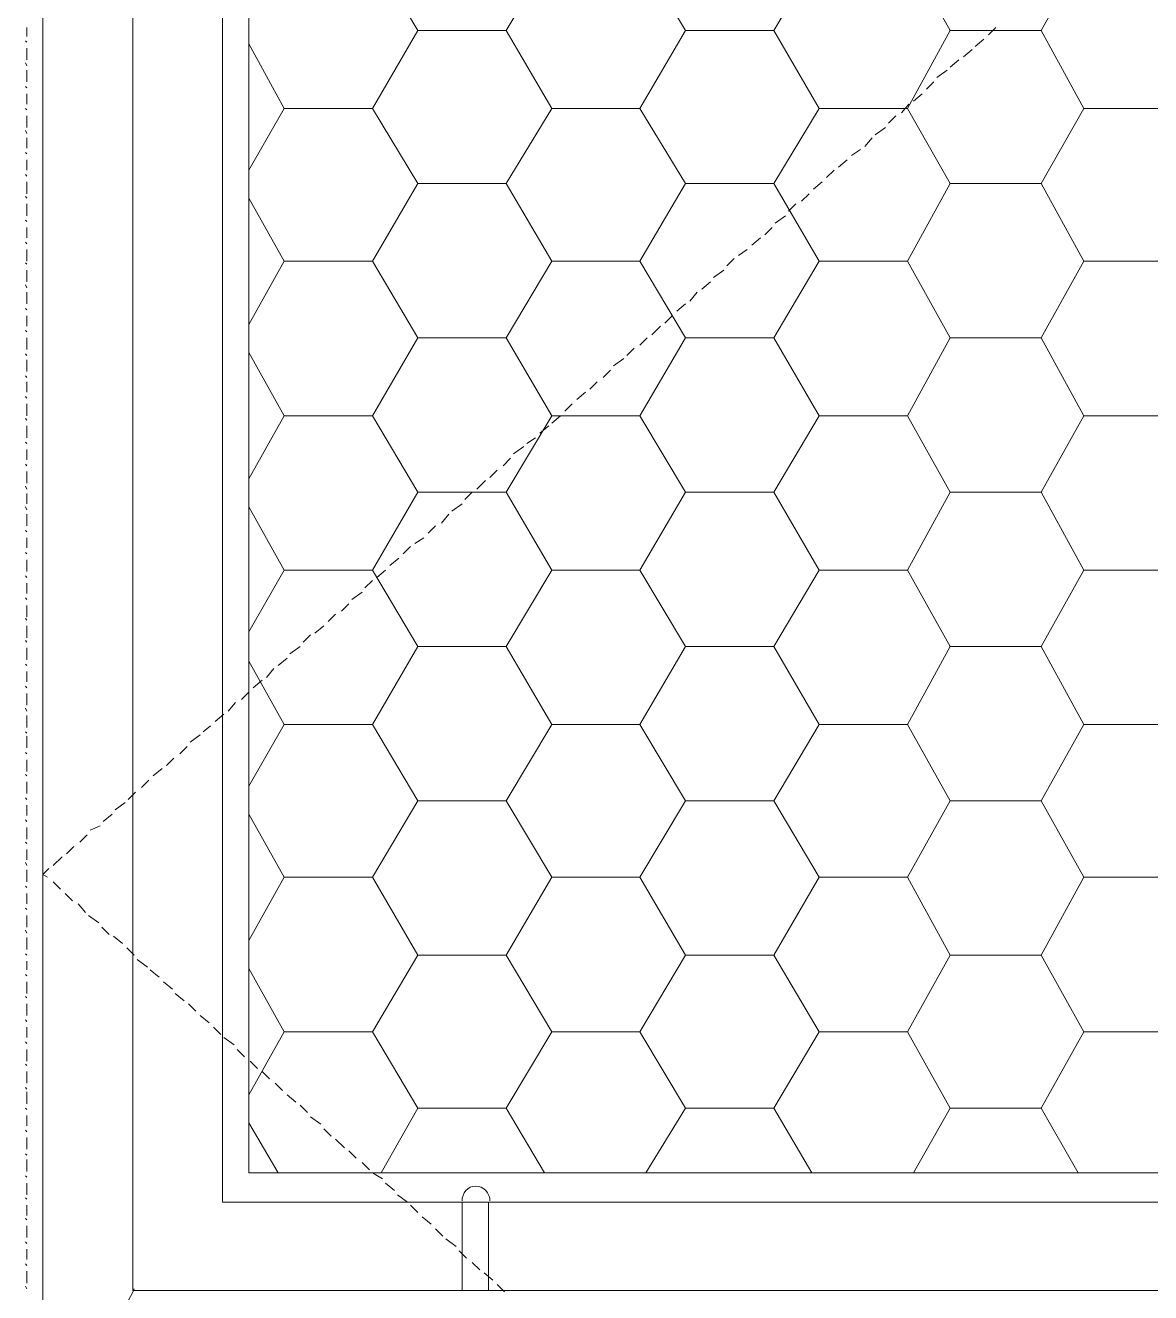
# Model space of a CAD drawing. Header units: millimetres. Extents: x 2928 to 3112, y 1220 to 1280.
# Drawn here: x 3055.373 to 3056.639, y 1265.201 to 1266.627 of the extents above; entities that cross this region are included whole.
import ezdxf

# ---------------------------------------------------------------- set-up
doc = ezdxf.new("R2010")
doc.units = ezdxf.units.MM

msp = doc.modelspace()

# ---------------------------------------------------------------- linework, layer by layer
at = {"color": 7, "linetype": 'Continuous', "lineweight": 5, "true_color": 0x000007}
for points in [[(3055.39271, 1263.34156), (3055.39271, 1268.00581), (3055.39271, 1268.00581)], [(3055.49361, 1265.20395), (3055.49361, 1267.90492), (3055.49361, 1267.90492)], [(3056.45127, 1266.6115), (3056.44134, 1266.60323), (3056.44134, 1266.60323)], [(3056.4645, 1266.62473), (3056.45623, 1266.61646), (3056.45623, 1266.61646)], [(3056.43804, 1266.59992), (3056.42811, 1266.59165), (3056.42811, 1266.59165)], [(3056.42315, 1266.58834), (3056.41323, 1266.58007), (3056.41323, 1266.58007)], [(3056.40992, 1266.57676), (3056.39834, 1266.56849), (3056.39834, 1266.56849)], [(3056.39503, 1266.56353), (3056.38676, 1266.55526), (3056.38676, 1266.55526)], [(3056.3818, 1266.5503), (3056.37188, 1266.54203), (3056.37188, 1266.54203)], [(3056.36691, 1266.53872), (3056.35864, 1266.5288), (3056.35864, 1266.5288)], [(3056.34045, 1266.51226), (3056.32887, 1266.50399), (3056.32887, 1266.50399)], [(3056.35203, 1266.52549), (3056.34376, 1266.51722), (3056.34376, 1266.51722)], [(3056.32556, 1266.50068), (3056.31729, 1266.49076), (3056.31729, 1266.49076)], [(3056.31233, 1266.48745), (3056.30241, 1266.48083), (3056.30241, 1266.48083)], [(3056.29745, 1266.47587), (3056.28752, 1266.4676), (3056.28752, 1266.4676)], [(3056.28256, 1266.46429), (3056.27429, 1266.45602), (3056.27429, 1266.45602)], [(3056.26933, 1266.45106), (3056.2594, 1266.44279), (3056.2594, 1266.44279)], [(3056.23956, 1266.42625), (3056.23129, 1266.41798), (3056.23129, 1266.41798)], [(3056.25444, 1266.43783), (3056.24617, 1266.42956), (3056.24617, 1266.42956)], [(3056.22798, 1266.41302), (3056.2164, 1266.40475), (3056.2164, 1266.40475)], [(3056.21309, 1266.39979), (3056.20482, 1266.39152), (3056.20482, 1266.39152)], [(3056.19986, 1266.38821), (3056.18994, 1266.37994), (3056.18994, 1266.37994)], [(3056.18497, 1266.37498), (3056.17505, 1266.36836), (3056.17505, 1266.36836)], [(3056.17009, 1266.36505), (3056.16182, 1266.35678), (3056.16182, 1266.35678)], [(3056.15851, 1266.35182), (3056.14693, 1266.34355), (3056.14693, 1266.34355)], [(3056.12874, 1266.32701), (3056.12047, 1266.31709), (3056.12047, 1266.31709)], [(3056.14363, 1266.33859), (3056.1337, 1266.33032), (3056.1337, 1266.33032)], [(3056.11551, 1266.31378), (3056.10558, 1266.30551), (3056.10558, 1266.30551)], [(3056.10062, 1266.30055), (3056.09235, 1266.29228), (3056.09235, 1266.29228)], [(3056.08739, 1266.28897), (3056.07747, 1266.27905), (3056.07747, 1266.27905)], [(3056.0725, 1266.27574), (3056.06423, 1266.26747), (3056.06423, 1266.26747)], [(3056.05762, 1266.26416), (3056.04935, 1266.25589), (3056.04935, 1266.25589)], [(3056.04604, 1266.25258), (3056.03446, 1266.24431), (3056.03446, 1266.24431)], [(3056.03115, 1266.23935), (3056.02288, 1266.23108), (3056.02288, 1266.23108)], [(3056.00304, 1266.21454), (3055.99311, 1266.20627), (3055.99311, 1266.20627)], [(3056.01627, 1266.22612), (3056.008, 1266.21785), (3056.008, 1266.21785)], [(3055.98815, 1266.20131), (3055.97988, 1266.19304), (3055.97988, 1266.19304)], [(3055.97492, 1266.18808), (3055.96499, 1266.17981), (3055.96499, 1266.17981)], [(3055.96169, 1266.1765), (3055.95176, 1266.16823), (3055.95176, 1266.16823)], [(3055.9468, 1266.16327), (3055.93688, 1266.15665), (3055.93688, 1266.15665)], [(3055.93357, 1266.15334), (3055.92199, 1266.14507), (3055.92199, 1266.14507)], [(3055.9038, 1266.12688), (3055.89553, 1266.11861), (3055.89553, 1266.11861)], [(3055.91868, 1266.14011), (3055.91041, 1266.13184), (3055.91041, 1266.13184)], [(3055.89056, 1266.1153), (3055.88064, 1266.10538), (3055.88064, 1266.10538)], [(3055.87568, 1266.10207), (3055.86741, 1266.0938), (3055.86741, 1266.0938)], [(3055.8641, 1266.08884), (3055.85252, 1266.08057), (3055.85252, 1266.08057)], [(3055.84922, 1266.07726), (3055.84095, 1266.06734), (3055.84095, 1266.06734)], [(3055.83433, 1266.06403), (3055.82606, 1266.05576), (3055.82606, 1266.05576)], [(3055.8211, 1266.0508), (3055.81117, 1266.04418), (3055.81117, 1266.04418)], [(3055.79298, 1266.02764), (3055.78306, 1266.01937), (3055.78306, 1266.01937)], [(3055.80621, 1266.04087), (3055.79794, 1266.0326), (3055.79794, 1266.0326)], [(3055.77809, 1266.01441), (3055.76817, 1266.00614), (3055.76817, 1266.00614)], [(3055.76321, 1266.00283), (3055.75494, 1265.99456), (3055.75494, 1265.99456)], [(3055.75163, 1265.9896), (3055.74005, 1265.98133), (3055.74005, 1265.98133)], [(3055.73674, 1265.97637), (3055.72847, 1265.9681), (3055.72847, 1265.9681)], [(3055.72186, 1265.96479), (3055.71359, 1265.95652), (3055.71359, 1265.95652)], [(3055.69374, 1265.94163), (3055.68547, 1265.93336), (3055.68547, 1265.93336)], [(3055.70863, 1265.95156), (3055.6987, 1265.94329), (3055.6987, 1265.94329)], [(3055.68216, 1265.9284), (3055.67058, 1265.92013), (3055.67058, 1265.92013)], [(3055.66728, 1265.91517), (3055.65735, 1265.9069), (3055.65735, 1265.9069)], [(3055.65239, 1265.90359), (3055.64412, 1265.89367), (3055.64412, 1265.89367)], [(3055.63916, 1265.89036), (3055.62923, 1265.88209), (3055.62923, 1265.88209)], [(3055.62427, 1265.87713), (3055.616, 1265.86886), (3055.616, 1265.86886)], [(3055.60939, 1265.86555), (3055.60112, 1265.85563), (3055.60112, 1265.85563)], [(3055.59615, 1265.85232), (3055.58623, 1265.84405), (3055.58623, 1265.84405)], [(3055.56969, 1265.82916), (3055.55811, 1265.82089), (3055.55811, 1265.82089)], [(3055.58127, 1265.83909), (3055.573, 1265.83247), (3055.573, 1265.83247)], [(3055.55481, 1265.81593), (3055.54654, 1265.80766), (3055.54654, 1265.80766)], [(3055.53992, 1265.8027), (3055.53165, 1265.79443), (3055.53165, 1265.79443)], [(3055.52669, 1265.79112), (3055.51676, 1265.78285), (3055.51676, 1265.78285)], [(3055.5118, 1265.77789), (3055.50353, 1265.76962), (3055.50353, 1265.76962)], [(3055.49692, 1265.76466), (3055.48865, 1265.75639), (3055.48865, 1265.75639)], [(3055.48534, 1265.75308), (3055.47376, 1265.74481), (3055.47376, 1265.74481)], [(3055.47045, 1265.73985), (3055.46053, 1265.73158), (3055.46053, 1265.73158)], [(3055.44233, 1265.71669), (3055.43406, 1265.70842), (3055.43406, 1265.70842)], [(3055.45722, 1265.72661), (3055.44564, 1265.72165), (3055.44564, 1265.72165)], [(3055.42745, 1265.70346), (3055.41918, 1265.69519), (3055.41918, 1265.69519)], [(3055.41422, 1265.69188), (3055.40429, 1265.68196), (3055.40429, 1265.68196)], [(3055.39933, 1265.67865), (3055.39271, 1265.67203), (3055.39768, 1265.66872)], [(3055.40429, 1265.66376), (3055.41256, 1265.65549), (3055.41256, 1265.65549)], [(3055.41752, 1265.65053), (3055.42579, 1265.64226), (3055.42579, 1265.64226)], [(3055.43241, 1265.63895), (3055.44068, 1265.62903), (3055.44068, 1265.62903)], [(3055.44399, 1265.62572), (3055.45557, 1265.61745), (3055.45557, 1265.61745)], [(3055.45887, 1265.61249), (3055.46714, 1265.60422), (3055.46714, 1265.60422)], [(3055.47211, 1265.60257), (3055.48203, 1265.5943), (3055.48203, 1265.5943)], [(3055.48699, 1265.58933), (3055.49526, 1265.58106), (3055.49526, 1265.58106)], [(3055.49857, 1265.5761), (3055.51015, 1265.56783), (3055.51015, 1265.56783)], [(3055.51346, 1265.56452), (3055.52338, 1265.55625), (3055.52338, 1265.55625)], [(3055.52834, 1265.55129), (3055.53827, 1265.54302), (3055.53827, 1265.54302)], [(3055.54157, 1265.53806), (3055.5515, 1265.52979), (3055.5515, 1265.52979)], [(3055.55646, 1265.52648), (3055.56473, 1265.51821), (3055.56473, 1265.51821)], [(3055.56969, 1265.51325), (3055.57962, 1265.50498), (3055.57962, 1265.50498)], [(3055.58458, 1265.50002), (3055.59285, 1265.49175), (3055.59285, 1265.49175)], [(3055.59615, 1265.48844), (3055.60773, 1265.48017), (3055.60773, 1265.48017)], [(3055.61104, 1265.47521), (3055.61931, 1265.46694), (3055.61931, 1265.46694)], [(3055.62593, 1265.46198), (3055.6342, 1265.45371), (3055.6342, 1265.45371)], [(3055.63916, 1265.4504), (3055.64743, 1265.44213), (3055.64743, 1265.44213)], [(3055.65404, 1265.43717), (3055.66231, 1265.4289), (3055.66231, 1265.4289)], [(3055.66728, 1265.42393), (3055.6772, 1265.41566), (3055.6772, 1265.41566)], [(3055.68216, 1265.41236), (3055.69043, 1265.40409), (3055.69043, 1265.40409)], [(3055.69374, 1265.39912), (3055.70532, 1265.39085), (3055.70532, 1265.39085)], [(3055.70863, 1265.38589), (3055.7169, 1265.37762), (3055.7169, 1265.37762)], [(3055.72186, 1265.37431), (3055.73178, 1265.36439), (3055.73178, 1265.36439)], [(3055.73674, 1265.36108), (3055.74501, 1265.35281), (3055.74501, 1265.35281)], [(3055.75163, 1265.34785), (3055.7599, 1265.33958), (3055.7599, 1265.33958)], [(3055.76321, 1265.33627), (3055.77479, 1265.32966), (3055.77479, 1265.32966)], [(3055.77809, 1265.3247), (3055.78802, 1265.31643), (3055.78802, 1265.31643)], [(3055.79133, 1265.31146), (3055.8029, 1265.30319), (3055.8029, 1265.30319)], [(3055.80621, 1265.29989), (3055.81448, 1265.29162), (3055.81448, 1265.29162)], [(3055.8641, 1265.20395), (3055.8641, 1265.30319), (3055.8641, 1265.30319)], [(3055.89387, 1265.30319), (3055.89387, 1265.20395), (3055.8641, 1265.20395)], [(3055.81944, 1265.28665), (3055.82937, 1265.27838), (3055.82937, 1265.27838)], [(3055.83433, 1265.27342), (3055.8426, 1265.26515), (3055.8426, 1265.26515)], [(3055.84591, 1265.26184), (3055.85749, 1265.25357), (3055.85749, 1265.25357)], [(3055.86079, 1265.24861), (3055.86906, 1265.24034), (3055.86906, 1265.24034)], [(3055.87568, 1265.23538), (3055.88395, 1265.22711), (3055.88395, 1265.22711)], [(3055.88891, 1265.2238), (3055.89883, 1265.21553), (3055.89883, 1265.21553)], [(3058.02586, 1265.20395), (3055.49361, 1265.20395), (3055.49361, 1265.20395)], [(3055.9038, 1265.21057), (3055.91207, 1265.2023), (3055.91207, 1265.2023)]]:
    msp.add_lwpolyline(points, dxfattribs=at)
for points in [[(3057.92332, 1267.80568), (3055.5945, 1267.80568), (3055.5945, 1265.30319), (3057.92332, 1265.30319)], [(3055.62427, 1265.33627), (3057.89354, 1265.33627), (3057.89354, 1267.77425), (3055.62427, 1267.77425)]]:
    msp.add_lwpolyline(points, close=True, dxfattribs=at)
at = {"color": 9, "linetype": 'Continuous', "lineweight": 13, "true_color": 0xbababa}
for points in [[(3055.81448, 1266.62142), (3055.76321, 1266.70743), (3055.76321, 1266.70743)], [(3055.91372, 1266.62142), (3055.96499, 1266.70743), (3055.96499, 1266.70743)], [(3056.11551, 1266.62142), (3056.06423, 1266.70743), (3056.06423, 1266.70743)], [(3056.21475, 1266.62142), (3056.26602, 1266.70743), (3056.26602, 1266.70743)], [(3056.41323, 1266.62142), (3056.36526, 1266.70743), (3056.36526, 1266.70743)], [(3056.51577, 1266.62142), (3056.56374, 1266.70743), (3056.56374, 1266.70743)], [(3055.76321, 1266.53376), (3055.81448, 1266.62142), (3055.81448, 1266.62142)], [(3055.81448, 1266.62142), (3055.91372, 1266.62142), (3055.91372, 1266.62142)], [(3055.96499, 1266.53376), (3055.91372, 1266.62142), (3055.91372, 1266.62142)], [(3056.06423, 1266.53376), (3056.11551, 1266.62142), (3056.11551, 1266.62142)], [(3056.11551, 1266.62142), (3056.21475, 1266.62142), (3056.21475, 1266.62142)], [(3056.26602, 1266.53376), (3056.21475, 1266.62142), (3056.21475, 1266.62142)], [(3056.36526, 1266.53376), (3056.41323, 1266.62142), (3056.41323, 1266.62142)], [(3056.41323, 1266.62142), (3056.51577, 1266.62142), (3056.51577, 1266.62142)], [(3056.56374, 1266.53376), (3056.51577, 1266.62142), (3056.51577, 1266.62142)], [(3055.66397, 1266.53376), (3055.62427, 1266.60654), (3055.62427, 1266.60654)], [(3055.62427, 1266.46429), (3055.66397, 1266.53376), (3055.66397, 1266.53376)], [(3055.66397, 1266.53376), (3055.76321, 1266.53376), (3055.76321, 1266.53376)], [(3055.81448, 1266.44941), (3055.76321, 1266.53376), (3055.76321, 1266.53376)], [(3055.91372, 1266.44941), (3055.96499, 1266.53376), (3055.96499, 1266.53376)], [(3055.96499, 1266.53376), (3056.06423, 1266.53376), (3056.06423, 1266.53376)], [(3056.11551, 1266.44941), (3056.06423, 1266.53376), (3056.06423, 1266.53376)], [(3056.21475, 1266.44941), (3056.26602, 1266.53376), (3056.26602, 1266.53376)], [(3056.26602, 1266.53376), (3056.36526, 1266.53376), (3056.36526, 1266.53376)], [(3056.41323, 1266.44941), (3056.36526, 1266.53376), (3056.36526, 1266.53376)], [(3056.51577, 1266.44941), (3056.56374, 1266.53376), (3056.56374, 1266.53376)], [(3056.56374, 1266.53376), (3056.66629, 1266.53376), (3056.66629, 1266.53376)], [(3055.76321, 1266.36175), (3055.81448, 1266.44941), (3055.81448, 1266.44941)], [(3055.81448, 1266.44941), (3055.91372, 1266.44941), (3055.91372, 1266.44941)], [(3055.96499, 1266.36175), (3055.91372, 1266.44941), (3055.91372, 1266.44941)], [(3056.06423, 1266.36175), (3056.11551, 1266.44941), (3056.11551, 1266.44941)], [(3056.11551, 1266.44941), (3056.21475, 1266.44941), (3056.21475, 1266.44941)], [(3056.26602, 1266.36175), (3056.21475, 1266.44941), (3056.21475, 1266.44941)], [(3056.36526, 1266.36175), (3056.41323, 1266.44941), (3056.41323, 1266.44941)], [(3056.41323, 1266.44941), (3056.51577, 1266.44941), (3056.51577, 1266.44941)], [(3056.56374, 1266.36175), (3056.51577, 1266.44941), (3056.51577, 1266.44941)], [(3055.66397, 1266.36175), (3055.62427, 1266.43287), (3055.62427, 1266.43287)], [(3055.62427, 1266.29062), (3055.66397, 1266.36175), (3055.66397, 1266.36175)], [(3055.66397, 1266.36175), (3055.76321, 1266.36175), (3055.76321, 1266.36175)], [(3055.81448, 1266.27574), (3055.76321, 1266.36175), (3055.76321, 1266.36175)], [(3055.91372, 1266.27574), (3055.96499, 1266.36175), (3055.96499, 1266.36175)], [(3055.96499, 1266.36175), (3056.06423, 1266.36175), (3056.06423, 1266.36175)], [(3056.11551, 1266.27574), (3056.06423, 1266.36175), (3056.06423, 1266.36175)], [(3056.21475, 1266.27574), (3056.26602, 1266.36175), (3056.26602, 1266.36175)], [(3056.26602, 1266.36175), (3056.36526, 1266.36175), (3056.36526, 1266.36175)], [(3056.41323, 1266.27574), (3056.36526, 1266.36175), (3056.36526, 1266.36175)], [(3056.51577, 1266.27574), (3056.56374, 1266.36175), (3056.56374, 1266.36175)], [(3056.56374, 1266.36175), (3056.66629, 1266.36175), (3056.66629, 1266.36175)], [(3055.76321, 1266.18808), (3055.81448, 1266.27574), (3055.81448, 1266.27574)], [(3055.81448, 1266.27574), (3055.91372, 1266.27574), (3055.91372, 1266.27574)], [(3055.96499, 1266.18808), (3055.91372, 1266.27574), (3055.91372, 1266.27574)], [(3056.06423, 1266.18808), (3056.11551, 1266.27574), (3056.11551, 1266.27574)], [(3056.11551, 1266.27574), (3056.21475, 1266.27574), (3056.21475, 1266.27574)], [(3056.26602, 1266.18808), (3056.21475, 1266.27574), (3056.21475, 1266.27574)], [(3056.36526, 1266.18808), (3056.41323, 1266.27574), (3056.41323, 1266.27574)], [(3056.41323, 1266.27574), (3056.51577, 1266.27574), (3056.51577, 1266.27574)], [(3056.56374, 1266.18808), (3056.51577, 1266.27574), (3056.51577, 1266.27574)], [(3055.66397, 1266.18808), (3055.62427, 1266.2592), (3055.62427, 1266.2592)], [(3055.62427, 1266.11696), (3055.66397, 1266.18808), (3055.66397, 1266.18808)], [(3055.66397, 1266.18808), (3055.76321, 1266.18808), (3055.76321, 1266.18808)], [(3055.81448, 1266.10207), (3055.76321, 1266.18808), (3055.76321, 1266.18808)], [(3055.91372, 1266.10207), (3055.96499, 1266.18808), (3055.96499, 1266.18808)], [(3055.96499, 1266.18808), (3056.06423, 1266.18808), (3056.06423, 1266.18808)], [(3056.11551, 1266.10207), (3056.06423, 1266.18808), (3056.06423, 1266.18808)], [(3056.21475, 1266.10207), (3056.26602, 1266.18808), (3056.26602, 1266.18808)], [(3056.26602, 1266.18808), (3056.36526, 1266.18808), (3056.36526, 1266.18808)], [(3056.41323, 1266.10207), (3056.36526, 1266.18808), (3056.36526, 1266.18808)], [(3056.51577, 1266.10207), (3056.56374, 1266.18808), (3056.56374, 1266.18808)], [(3056.56374, 1266.18808), (3056.66629, 1266.18808), (3056.66629, 1266.18808)], [(3055.76321, 1266.01441), (3055.81448, 1266.10207), (3055.81448, 1266.10207)], [(3055.81448, 1266.10207), (3055.91372, 1266.10207), (3055.91372, 1266.10207)], [(3055.96499, 1266.01441), (3055.91372, 1266.10207), (3055.91372, 1266.10207)], [(3056.06423, 1266.01441), (3056.11551, 1266.10207), (3056.11551, 1266.10207)], [(3056.11551, 1266.10207), (3056.21475, 1266.10207), (3056.21475, 1266.10207)], [(3056.26602, 1266.01441), (3056.21475, 1266.10207), (3056.21475, 1266.10207)], [(3056.36526, 1266.01441), (3056.41323, 1266.10207), (3056.41323, 1266.10207)], [(3056.41323, 1266.10207), (3056.51577, 1266.10207), (3056.51577, 1266.10207)], [(3056.56374, 1266.01441), (3056.51577, 1266.10207), (3056.51577, 1266.10207)], [(3055.66397, 1266.01441), (3055.62427, 1266.08553), (3055.62427, 1266.08553)], [(3055.62427, 1265.94494), (3055.66397, 1266.01441), (3055.66397, 1266.01441)], [(3055.66397, 1266.01441), (3055.76321, 1266.01441), (3055.76321, 1266.01441)], [(3055.81448, 1265.9284), (3055.76321, 1266.01441), (3055.76321, 1266.01441)], [(3055.91372, 1265.9284), (3055.96499, 1266.01441), (3055.96499, 1266.01441)], [(3055.96499, 1266.01441), (3056.06423, 1266.01441), (3056.06423, 1266.01441)], [(3056.11551, 1265.9284), (3056.06423, 1266.01441), (3056.06423, 1266.01441)], [(3056.21475, 1265.9284), (3056.26602, 1266.01441), (3056.26602, 1266.01441)], [(3056.26602, 1266.01441), (3056.36526, 1266.01441), (3056.36526, 1266.01441)], [(3056.41323, 1265.9284), (3056.36526, 1266.01441), (3056.36526, 1266.01441)], [(3056.51577, 1265.9284), (3056.56374, 1266.01441), (3056.56374, 1266.01441)], [(3056.56374, 1266.01441), (3056.66629, 1266.01441), (3056.66629, 1266.01441)], [(3055.76321, 1265.84074), (3055.81448, 1265.9284), (3055.81448, 1265.9284)], [(3055.81448, 1265.9284), (3055.91372, 1265.9284), (3055.91372, 1265.9284)], [(3055.96499, 1265.84074), (3055.91372, 1265.9284), (3055.91372, 1265.9284)], [(3056.06423, 1265.84074), (3056.11551, 1265.9284), (3056.11551, 1265.9284)], [(3056.11551, 1265.9284), (3056.21475, 1265.9284), (3056.21475, 1265.9284)], [(3056.26602, 1265.84074), (3056.21475, 1265.9284), (3056.21475, 1265.9284)], [(3056.36526, 1265.84074), (3056.41323, 1265.9284), (3056.41323, 1265.9284)], [(3056.41323, 1265.9284), (3056.51577, 1265.9284), (3056.51577, 1265.9284)], [(3056.56374, 1265.84074), (3056.51577, 1265.9284), (3056.51577, 1265.9284)], [(3055.66397, 1265.84074), (3055.62427, 1265.91186), (3055.62427, 1265.91186)], [(3055.62427, 1265.77127), (3055.66397, 1265.84074), (3055.66397, 1265.84074)], [(3055.66397, 1265.84074), (3055.76321, 1265.84074), (3055.76321, 1265.84074)], [(3055.81448, 1265.75473), (3055.76321, 1265.84074), (3055.76321, 1265.84074)], [(3055.91372, 1265.75473), (3055.96499, 1265.84074), (3055.96499, 1265.84074)], [(3055.96499, 1265.84074), (3056.06423, 1265.84074), (3056.06423, 1265.84074)], [(3056.11551, 1265.75473), (3056.06423, 1265.84074), (3056.06423, 1265.84074)], [(3056.21475, 1265.75473), (3056.26602, 1265.84074), (3056.26602, 1265.84074)], [(3056.26602, 1265.84074), (3056.36526, 1265.84074), (3056.36526, 1265.84074)], [(3056.41323, 1265.75473), (3056.36526, 1265.84074), (3056.36526, 1265.84074)], [(3056.51577, 1265.75473), (3056.56374, 1265.84074), (3056.56374, 1265.84074)], [(3056.56374, 1265.84074), (3056.66629, 1265.84074), (3056.66629, 1265.84074)], [(3055.76321, 1265.66872), (3055.81448, 1265.75473), (3055.81448, 1265.75473)], [(3055.81448, 1265.75473), (3055.91372, 1265.75473), (3055.91372, 1265.75473)], [(3055.96499, 1265.66872), (3055.91372, 1265.75473), (3055.91372, 1265.75473)], [(3056.06423, 1265.66872), (3056.11551, 1265.75473), (3056.11551, 1265.75473)], [(3056.11551, 1265.75473), (3056.21475, 1265.75473), (3056.21475, 1265.75473)], [(3056.26602, 1265.66872), (3056.21475, 1265.75473), (3056.21475, 1265.75473)], [(3056.36526, 1265.66872), (3056.41323, 1265.75473), (3056.41323, 1265.75473)], [(3056.41323, 1265.75473), (3056.51577, 1265.75473), (3056.51577, 1265.75473)], [(3056.56374, 1265.66872), (3056.51577, 1265.75473), (3056.51577, 1265.75473)], [(3055.66397, 1265.66872), (3055.62427, 1265.73985), (3055.62427, 1265.73985)], [(3055.62427, 1265.5976), (3055.66397, 1265.66872), (3055.66397, 1265.66872)], [(3055.66397, 1265.66872), (3055.76321, 1265.66872), (3055.76321, 1265.66872)], [(3055.81448, 1265.58106), (3055.76321, 1265.66872), (3055.76321, 1265.66872)], [(3055.91372, 1265.58106), (3055.96499, 1265.66872), (3055.96499, 1265.66872)], [(3055.96499, 1265.66872), (3056.06423, 1265.66872), (3056.06423, 1265.66872)], [(3056.11551, 1265.58106), (3056.06423, 1265.66872), (3056.06423, 1265.66872)], [(3056.21475, 1265.58106), (3056.26602, 1265.66872), (3056.26602, 1265.66872)], [(3056.26602, 1265.66872), (3056.36526, 1265.66872), (3056.36526, 1265.66872)], [(3056.41323, 1265.58106), (3056.36526, 1265.66872), (3056.36526, 1265.66872)], [(3056.51577, 1265.58106), (3056.56374, 1265.66872), (3056.56374, 1265.66872)], [(3056.56374, 1265.66872), (3056.66629, 1265.66872), (3056.66629, 1265.66872)], [(3055.76321, 1265.49506), (3055.81448, 1265.58106), (3055.81448, 1265.58106)], [(3055.81448, 1265.58106), (3055.91372, 1265.58106), (3055.91372, 1265.58106)], [(3055.96499, 1265.49506), (3055.91372, 1265.58106), (3055.91372, 1265.58106)], [(3056.06423, 1265.49506), (3056.11551, 1265.58106), (3056.11551, 1265.58106)], [(3056.11551, 1265.58106), (3056.21475, 1265.58106), (3056.21475, 1265.58106)], [(3056.26602, 1265.49506), (3056.21475, 1265.58106), (3056.21475, 1265.58106)], [(3056.36526, 1265.49506), (3056.41323, 1265.58106), (3056.41323, 1265.58106)], [(3056.41323, 1265.58106), (3056.51577, 1265.58106), (3056.51577, 1265.58106)], [(3056.56374, 1265.49506), (3056.51577, 1265.58106), (3056.51577, 1265.58106)], [(3055.66397, 1265.49506), (3055.62427, 1265.56618), (3055.62427, 1265.56618)], [(3055.62427, 1265.42393), (3055.66397, 1265.49506), (3055.66397, 1265.49506)], [(3055.66397, 1265.49506), (3055.76321, 1265.49506), (3055.76321, 1265.49506)], [(3055.81448, 1265.40905), (3055.76321, 1265.49506), (3055.76321, 1265.49506)], [(3055.91372, 1265.40905), (3055.96499, 1265.49506), (3055.96499, 1265.49506)], [(3055.96499, 1265.49506), (3056.06423, 1265.49506), (3056.06423, 1265.49506)], [(3056.11551, 1265.40905), (3056.06423, 1265.49506), (3056.06423, 1265.49506)], [(3056.21475, 1265.40905), (3056.26602, 1265.49506), (3056.26602, 1265.49506)], [(3056.26602, 1265.49506), (3056.36526, 1265.49506), (3056.36526, 1265.49506)], [(3056.41323, 1265.40905), (3056.36526, 1265.49506), (3056.36526, 1265.49506)], [(3056.51577, 1265.40905), (3056.56374, 1265.49506), (3056.56374, 1265.49506)], [(3056.56374, 1265.49506), (3056.66629, 1265.49506), (3056.66629, 1265.49506)], [(3055.77313, 1265.33627), (3055.81448, 1265.40905), (3055.81448, 1265.40905)], [(3055.81448, 1265.40905), (3055.91372, 1265.40905), (3055.91372, 1265.40905)], [(3055.95672, 1265.33627), (3055.91372, 1265.40905), (3055.91372, 1265.40905)], [(3056.07085, 1265.33627), (3056.11551, 1265.40905), (3056.11551, 1265.40905)], [(3056.11551, 1265.40905), (3056.21475, 1265.40905), (3056.21475, 1265.40905)], [(3056.25775, 1265.33627), (3056.21475, 1265.40905), (3056.21475, 1265.40905)], [(3056.37188, 1265.33627), (3056.41323, 1265.40905), (3056.41323, 1265.40905)], [(3056.41323, 1265.40905), (3056.51577, 1265.40905), (3056.51577, 1265.40905)], [(3056.55712, 1265.33627), (3056.51577, 1265.40905), (3056.51577, 1265.40905)], [(3055.65735, 1265.33627), (3055.62427, 1265.39251), (3055.62427, 1265.39251)]]:
    msp.add_lwpolyline(points, dxfattribs=at)
at = {"color": 252, "linetype": 'Continuous', "lineweight": 13, "true_color": 0x989898}
for points in [[(3055.37452, 1266.62473), (3055.37452, 1266.61481), (3055.37452, 1266.61481)], [(3055.37452, 1266.60819), (3055.37287, 1266.60984), (3055.37287, 1266.60984)], [(3055.37452, 1266.60157), (3055.37452, 1266.58834), (3055.37452, 1266.58834)], [(3055.37452, 1266.58173), (3055.37287, 1266.58503), (3055.37287, 1266.58503)], [(3055.37452, 1266.57676), (3055.37452, 1266.56353), (3055.37452, 1266.56353)], [(3055.37452, 1266.55692), (3055.37287, 1266.55857), (3055.37287, 1266.55857)], [(3055.37452, 1266.5503), (3055.37452, 1266.53872), (3055.37452, 1266.53872)], [(3055.37452, 1266.53211), (3055.37287, 1266.53376), (3055.37287, 1266.53376)], [(3055.37452, 1266.52549), (3055.37452, 1266.51226), (3055.37452, 1266.51226)], [(3055.37452, 1266.50564), (3055.37287, 1266.50895), (3055.37287, 1266.50895)], [(3055.37452, 1266.50068), (3055.37452, 1266.4891), (3055.37452, 1266.4891)], [(3055.37452, 1266.48249), (3055.37287, 1266.48414), (3055.37287, 1266.48414)], [(3055.37452, 1266.47587), (3055.37452, 1266.46429), (3055.37452, 1266.46429)], [(3055.37452, 1266.45768), (3055.37287, 1266.45933), (3055.37287, 1266.45933)], [(3055.37452, 1266.45106), (3055.37452, 1266.43783), (3055.37452, 1266.43783)], [(3055.37452, 1266.43287), (3055.37287, 1266.43452), (3055.37287, 1266.43452)], [(3055.37452, 1266.42625), (3055.37452, 1266.41302), (3055.37452, 1266.41302)], [(3055.37452, 1266.4064), (3055.37287, 1266.40806), (3055.37287, 1266.40806)], [(3055.37452, 1266.39979), (3055.37452, 1266.38821), (3055.37452, 1266.38821)], [(3055.37452, 1266.38159), (3055.37287, 1266.38325), (3055.37287, 1266.38325)], [(3055.37452, 1266.37498), (3055.37452, 1266.36175), (3055.37452, 1266.36175)], [(3055.37452, 1266.35844), (3055.37287, 1266.36009), (3055.37287, 1266.36009)], [(3055.37452, 1266.35182), (3055.37452, 1266.33859), (3055.37452, 1266.33859)], [(3055.37452, 1266.33197), (3055.37287, 1266.33528), (3055.37287, 1266.33528)], [(3055.37452, 1266.32701), (3055.37452, 1266.31378), (3055.37452, 1266.31378)], [(3055.37452, 1266.30716), (3055.37287, 1266.30882), (3055.37287, 1266.30882)], [(3055.37452, 1266.30055), (3055.37452, 1266.28897), (3055.37452, 1266.28897)], [(3055.37452, 1266.28235), (3055.37287, 1266.28401), (3055.37287, 1266.28401)], [(3055.37452, 1266.27574), (3055.37452, 1266.26251), (3055.37452, 1266.26251)], [(3055.37452, 1266.25589), (3055.37287, 1266.25754), (3055.37287, 1266.25754)], [(3055.37452, 1266.25093), (3055.37452, 1266.2377), (3055.37452, 1266.2377)], [(3055.37452, 1266.23108), (3055.37287, 1266.23273), (3055.37287, 1266.23273)], [(3055.37452, 1266.22612), (3055.37452, 1266.21454), (3055.37452, 1266.21454)], [(3055.37452, 1266.20792), (3055.37287, 1266.20958), (3055.37287, 1266.20958)], [(3055.37452, 1266.20131), (3055.37452, 1266.18808), (3055.37452, 1266.18808)], [(3055.37452, 1266.18312), (3055.37287, 1266.18477), (3055.37287, 1266.18477)], [(3055.37452, 1266.1765), (3055.37452, 1266.16327), (3055.37452, 1266.16327)], [(3055.37452, 1266.15665), (3055.37287, 1266.15831), (3055.37287, 1266.15831)], [(3055.37452, 1266.15004), (3055.37452, 1266.13846), (3055.37452, 1266.13846)], [(3055.37452, 1266.13184), (3055.37287, 1266.1335), (3055.37287, 1266.1335)], [(3055.37452, 1266.12523), (3055.37452, 1266.11199), (3055.37452, 1266.11199)], [(3055.37452, 1266.10538), (3055.37287, 1266.10869), (3055.37287, 1266.10869)], [(3055.37452, 1266.10042), (3055.37452, 1266.08884), (3055.37452, 1266.08884)], [(3055.37452, 1266.08222), (3055.37287, 1266.08553), (3055.37287, 1266.08553)], [(3055.37452, 1266.07726), (3055.37452, 1266.06403), (3055.37452, 1266.06403)], [(3055.37452, 1266.05741), (3055.37287, 1266.05907), (3055.37287, 1266.05907)], [(3055.37452, 1266.0508), (3055.37452, 1266.03922), (3055.37452, 1266.03922)], [(3055.37452, 1266.0326), (3055.37287, 1266.03426), (3055.37287, 1266.03426)], [(3055.37452, 1266.02599), (3055.37452, 1266.01275), (3055.37452, 1266.01275)], [(3055.37452, 1266.00614), (3055.37287, 1266.00779), (3055.37287, 1266.00779)], [(3055.37452, 1265.99952), (3055.37452, 1265.98794), (3055.37452, 1265.98794)], [(3055.37452, 1265.98133), (3055.37287, 1265.98298), (3055.37287, 1265.98298)], [(3055.37452, 1265.97471), (3055.37452, 1265.96148), (3055.37452, 1265.96148)], [(3055.37452, 1265.95817), (3055.37287, 1265.95983), (3055.37287, 1265.95983)], [(3055.37452, 1265.95156), (3055.37452, 1265.93832), (3055.37452, 1265.93832)], [(3055.37452, 1265.93336), (3055.37287, 1265.93502), (3055.37287, 1265.93502)], [(3055.37452, 1265.92675), (3055.37452, 1265.91351), (3055.37452, 1265.91351)], [(3055.37452, 1265.9069), (3055.37287, 1265.90855), (3055.37287, 1265.90855)], [(3055.37452, 1265.90028), (3055.37452, 1265.88871), (3055.37452, 1265.88871)], [(3055.37452, 1265.88209), (3055.37287, 1265.88374), (3055.37287, 1265.88374)], [(3055.37452, 1265.87547), (3055.37452, 1265.86224), (3055.37452, 1265.86224)], [(3055.37452, 1265.85563), (3055.37287, 1265.85893), (3055.37287, 1265.85893)], [(3055.37452, 1265.85066), (3055.37452, 1265.83743), (3055.37452, 1265.83743)], [(3055.37452, 1265.83082), (3055.37287, 1265.83247), (3055.37287, 1265.83247)], [(3055.37452, 1265.82751), (3055.37452, 1265.81428), (3055.37452, 1265.81428)], [(3055.37452, 1265.80766), (3055.37287, 1265.80931), (3055.37287, 1265.80931)], [(3055.37452, 1265.80104), (3055.37452, 1265.78781), (3055.37452, 1265.78781)], [(3055.37452, 1265.78285), (3055.37287, 1265.7845), (3055.37287, 1265.7845)], [(3055.37452, 1265.77623), (3055.37452, 1265.763), (3055.37452, 1265.763)], [(3055.37452, 1265.75639), (3055.37287, 1265.75804), (3055.37287, 1265.75804)], [(3055.37452, 1265.74977), (3055.37452, 1265.73819), (3055.37452, 1265.73819)], [(3055.37452, 1265.73158), (3055.37287, 1265.73323), (3055.37287, 1265.73323)], [(3055.37452, 1265.72496), (3055.37452, 1265.71173), (3055.37452, 1265.71173)], [(3055.37452, 1265.70677), (3055.37287, 1265.70842), (3055.37287, 1265.70842)], [(3055.37452, 1265.70015), (3055.37452, 1265.68857), (3055.37452, 1265.68857)], [(3055.37452, 1265.68196), (3055.37287, 1265.68526), (3055.37287, 1265.68526)], [(3055.37452, 1265.67699), (3055.37452, 1265.66376), (3055.37452, 1265.66376)], [(3055.37452, 1265.65715), (3055.37287, 1265.6588), (3055.37287, 1265.6588)], [(3055.37452, 1265.65053), (3055.37452, 1265.63895), (3055.37452, 1265.63895)], [(3055.37452, 1265.63234), (3055.37287, 1265.63399), (3055.37287, 1265.63399)], [(3055.37452, 1265.62572), (3055.37452, 1265.61249), (3055.37452, 1265.61249)], [(3055.37452, 1265.60587), (3055.37287, 1265.60918), (3055.37287, 1265.60918)], [(3055.37452, 1265.60091), (3055.37452, 1265.58768), (3055.37452, 1265.58768)], [(3055.37452, 1265.58106), (3055.37287, 1265.58272), (3055.37287, 1265.58272)], [(3055.37452, 1265.57445), (3055.37452, 1265.56452), (3055.37452, 1265.56452)], [(3055.37452, 1265.55791), (3055.37287, 1265.55956), (3055.37287, 1265.55956)], [(3055.37452, 1265.55129), (3055.37452, 1265.53806), (3055.37452, 1265.53806)], [(3055.37452, 1265.5331), (3055.37287, 1265.53475), (3055.37287, 1265.53475)], [(3055.37452, 1265.52648), (3055.37452, 1265.51325), (3055.37452, 1265.51325)], [(3055.37452, 1265.50663), (3055.37287, 1265.50829), (3055.37287, 1265.50829)], [(3055.37452, 1265.50002), (3055.37452, 1265.48844), (3055.37452, 1265.48844)], [(3055.37452, 1265.48182), (3055.37287, 1265.48348), (3055.37287, 1265.48348)], [(3055.37452, 1265.47521), (3055.37452, 1265.46198), (3055.37452, 1265.46198)], [(3055.37452, 1265.45701), (3055.37287, 1265.45867), (3055.37287, 1265.45867)], [(3055.37452, 1265.4504), (3055.37452, 1265.43717), (3055.37452, 1265.43717)], [(3055.37452, 1265.43055), (3055.37287, 1265.4322), (3055.37287, 1265.4322)], [(3055.37452, 1265.42724), (3055.37452, 1265.41401), (3055.37452, 1265.41401)], [(3055.37452, 1265.40739), (3055.37287, 1265.40905), (3055.37287, 1265.40905)], [(3055.37452, 1265.40078), (3055.37452, 1265.3892), (3055.37452, 1265.3892)], [(3055.37452, 1265.38258), (3055.37287, 1265.38424), (3055.37287, 1265.38424)], [(3055.37452, 1265.37597), (3055.37452, 1265.36274), (3055.37452, 1265.36274)], [(3055.37452, 1265.35612), (3055.37287, 1265.35777), (3055.37287, 1265.35777)], [(3055.37452, 1265.35116), (3055.37452, 1265.33793), (3055.37452, 1265.33793)], [(3055.37452, 1265.33131), (3055.37287, 1265.33297), (3055.37287, 1265.33297)], [(3055.37452, 1265.3247), (3055.37452, 1265.31146), (3055.37452, 1265.31146)], [(3055.37452, 1265.3065), (3055.37287, 1265.30816), (3055.37287, 1265.30816)], [(3055.37452, 1265.29989), (3055.37452, 1265.28831), (3055.37452, 1265.28831)], [(3055.37452, 1265.28335), (3055.37287, 1265.285), (3055.37287, 1265.285)], [(3055.37452, 1265.27673), (3055.37452, 1265.2635), (3055.37452, 1265.2635)], [(3055.37452, 1265.25688), (3055.37287, 1265.25854), (3055.37287, 1265.25854)], [(3055.37452, 1265.25027), (3055.37452, 1265.23869), (3055.37452, 1265.23869)], [(3055.37452, 1265.23207), (3055.37287, 1265.23373), (3055.37287, 1265.23373)], [(3055.37452, 1265.22546), (3055.37452, 1265.21222), (3055.37452, 1265.21222)], [(3055.37452, 1265.20561), (3055.37287, 1265.20892), (3055.37287, 1265.20892)]]:
    msp.add_lwpolyline(points, dxfattribs=at)
at = {"color": 7, "linetype": 'Continuous', "lineweight": 5, "true_color": 0x000007}
msp.add_open_spline([(3055.89553, 1265.30485), (3055.89553, 1265.31312), (3055.88891, 1265.32139), (3055.87899, 1265.32139), (3055.87899, 1265.32139), (3055.87072, 1265.32139), (3055.8641, 1265.31312), (3055.8641, 1265.30485)], degree=3, knots=[0, 0, 0, 0, 0.125, 0.125, 0.125, 0.125001, 1, 1, 1, 1], dxfattribs=at)
msp.add_open_spline([(3055.44399, 1265.15599), (3055.46714, 1265.16426), (3055.48534, 1265.18245), (3055.49526, 1265.20561)], degree=3, dxfattribs=at)

doc.saveas('drawing.dxf')
